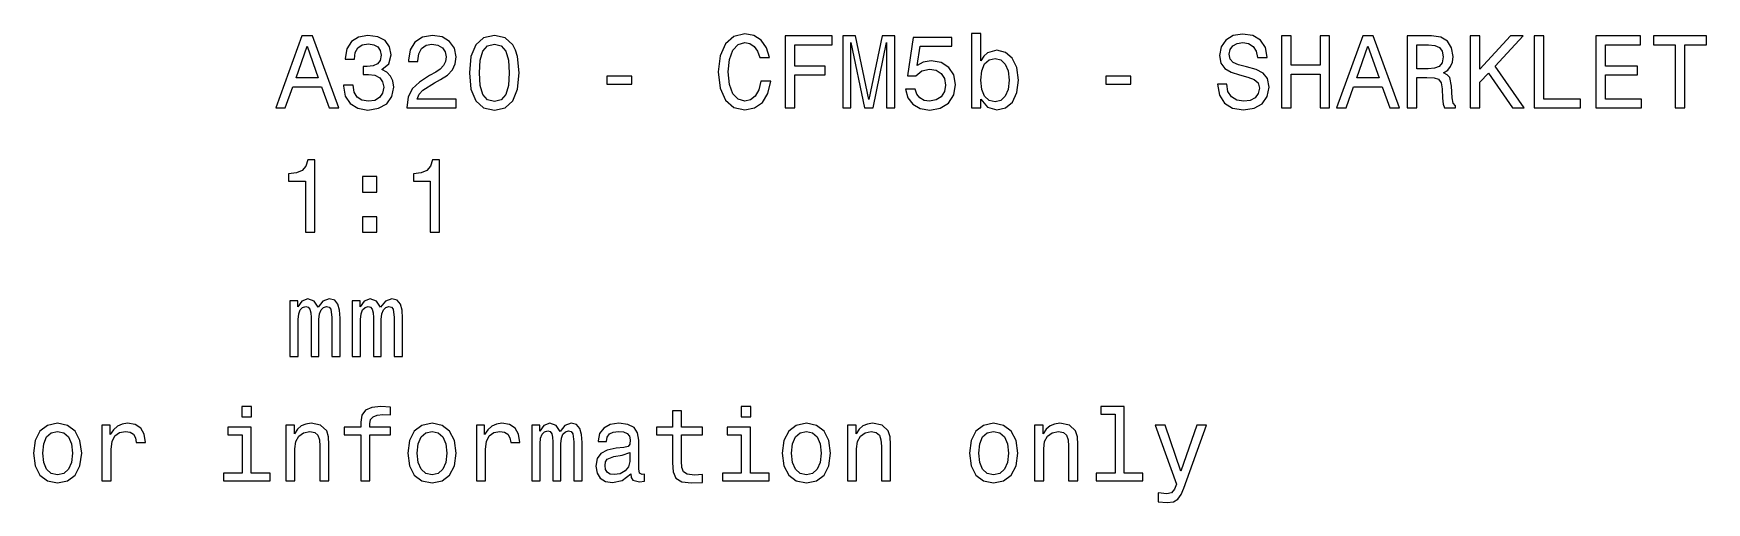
# Model space of a CAD drawing. Extents: x -62750 to 17911, y -49048 to 6133.
# Drawn here: x -52624 to -44483, y -13776 to -11495 of the extents above; entities that cross this region are included whole.
import ezdxf

# ---------------------------------------------------------------- set-up
doc = ezdxf.new("R2010")
doc.units = 0
doc.layers.get('0').update_dxf_attribs({"linetype": 'CONTINUOUS'})

msp = doc.modelspace()

# ---------------------------------------------------------------- linework, layer by layer
at = {"color": 7}
for points in [[(-51444.9, -11856.8), (-51398.5, -11856.8), (-51361.7, -11753.9), (-51222, -11753.9), (-51185.2, -11856.8), (-51137.8, -11856.8), (-51265.9, -11506.3), (-51317.3, -11506.3)], [(-51345.6, -11711), (-51291.6, -11556.7), (-51237.6, -11711)], [(-51115.1, -11746.8), (-51115.1, -11750.4), (-51107, -11798.8), (-51083.3, -11835.1), (-51046, -11858.3), (-50996.6, -11866.9), (-50944.1, -11858.3), (-50904.8, -11836.1), (-50879.6, -11800.8), (-50870.5, -11755.4), (-50874.5, -11725.7), (-50885.6, -11701.5), (-50903.8, -11682.8), (-50928, -11669.2), (-50895.2, -11641.9), (-50883.6, -11598.6), (-50891.2, -11559.2), (-50912.9, -11529.5), (-50948.2, -11510.8), (-50996.6, -11504.3), (-51042, -11512.3), (-51076.8, -11534.5), (-51099.5, -11569.8), (-51107, -11616.7), (-51107, -11620.3), (-51062.1, -11620.3), (-51058.1, -11588), (-51045, -11564.8), (-51023.8, -11550.7), (-50994, -11545.6), (-50967.8, -11549.7), (-50948.7, -11560.2), (-50937.1, -11577.4), (-50932.5, -11600.6), (-50937.1, -11625.3), (-50949.2, -11641.9), (-50970.3, -11652), (-50999.1, -11655.1), (-51018.8, -11654.5), (-51018.8, -11694.4), (-50994, -11693.4), (-50962.3, -11697.9), (-50938.6, -11710), (-50924.5, -11729.7), (-50919.4, -11755.4), (-50925, -11784.7), (-50939.6, -11806.4), (-50962.8, -11820), (-50993.5, -11824.5), (-51025.3, -11819.5), (-51048.5, -11804.3), (-51063.1, -11780.1), (-51068.7, -11746.8)], [(-50807.4, -11856.8), (-50566.9, -11856.8), (-50566.9, -11813.4), (-50757, -11813.4), (-50746.4, -11789.7), (-50728.3, -11770), (-50672.3, -11734.2), (-50642.5, -11719.1), (-50609.2, -11697.4), (-50585.5, -11672.2), (-50571.9, -11642.4), (-50566.9, -11608.7), (-50575.5, -11566.3), (-50599.2, -11533), (-50635.5, -11511.8), (-50682.4, -11504.3), (-50730.8, -11512.8), (-50767.6, -11536.5), (-50791.3, -11574.4), (-50799.4, -11624.3), (-50799.4, -11631.4), (-50753.5, -11631.4), (-50753.5, -11627.3), (-50748.9, -11593), (-50735.3, -11567.8), (-50713.6, -11551.7), (-50684.9, -11546.1), (-50655.6, -11551.2), (-50634, -11563.8), (-50619.8, -11583.4), (-50614.8, -11608.2), (-50618.3, -11631.4), (-50627.9, -11651), (-50644.1, -11668.2), (-50666.2, -11683.3), (-50696, -11699.4), (-50745.4, -11730.7), (-50780.2, -11764), (-50800.9, -11804.3), (-50807.4, -11855.3)], [(-50502.3, -11685.8), (-50494.8, -11765), (-50471.1, -11821.5), (-50433.2, -11855.8), (-50380.8, -11866.9), (-50328.8, -11855.8), (-50291, -11821.5), (-50267.8, -11765), (-50259.8, -11685.8), (-50267.8, -11607.1), (-50277.4, -11575.9), (-50291, -11550.2), (-50328.8, -11515.9), (-50380.8, -11504.3), (-50433.2, -11515.9), (-50471.1, -11550.7), (-50494.8, -11607.1)], [(-50453.9, -11685.8), (-50449.9, -11624.8), (-50437.3, -11580.9), (-50414.6, -11555.2), (-50380.8, -11546.1), (-50347.5, -11555.2), (-50324.8, -11580.9), (-50312.2, -11624.8), (-50308.2, -11685.8), (-50312.2, -11747.3), (-50324.8, -11791.2), (-50347.5, -11816.9), (-50380.8, -11825.5), (-50414.6, -11816.9), (-50437.3, -11791.2), (-50449.9, -11747.3)], [(-49084.7, -11726.7), (-49094.8, -11769), (-49111.4, -11799.3), (-49134.6, -11818), (-49161.8, -11824), (-49194.6, -11814.9), (-49220.3, -11787.7), (-49237.5, -11743.3), (-49243, -11681.8), (-49237.5, -11620.8), (-49220.8, -11575.9), (-49195.1, -11548.6), (-49161.8, -11539.1), (-49137.6, -11544.1), (-49117, -11558.2), (-49100.8, -11580.9), (-49089.7, -11612.2), (-49041.8, -11612.2), (-49056.9, -11564.3), (-49083.2, -11528), (-49119, -11505.3), (-49161.8, -11497.2), (-49215.3, -11509.8), (-49256.2, -11545.1), (-49282.4, -11603.1), (-49291.5, -11681.8), (-49282.4, -11760.5), (-49256.2, -11818.5), (-49215.3, -11854.3), (-49161.8, -11866.4), (-49114.9, -11856.8), (-49077.1, -11830.1), (-49050.4, -11786.2), (-49036.3, -11726.7)], [(-48966.2, -11856.8), (-48919.3, -11856.8), (-48919.3, -11695.9), (-48772, -11695.9), (-48772, -11654), (-48919.3, -11654), (-48919.3, -11549.1), (-48738.2, -11549.1), (-48738.2, -11506.8), (-48966.2, -11506.8)], [(-48685.3, -11856.8), (-48646.4, -11856.8), (-48646.4, -11539.1), (-48580.9, -11856.8), (-48537.5, -11856.8), (-48472.4, -11539.1), (-48472.4, -11856.8), (-48433.1, -11856.8), (-48433.1, -11506.8), (-48494.6, -11506.8), (-48559.2, -11815.4), (-48623.2, -11506.8), (-48685.3, -11506.8)], [(-48380.6, -11765.5), (-48369.6, -11806.9), (-48344.8, -11839.1), (-48308.5, -11859.3), (-48262.1, -11866.9), (-48211.2, -11857.8), (-48171.4, -11833.1), (-48146.1, -11793.7), (-48136.6, -11743.3), (-48145.1, -11696.4), (-48169.3, -11659.6), (-48207.2, -11635.9), (-48256.1, -11627.3), (-48293.9, -11633.4), (-48323.2, -11650), (-48309, -11555.7), (-48155.7, -11555.7), (-48155.7, -11514.3), (-48342.8, -11514.3), (-48370.6, -11699.9), (-48330.2, -11699.9), (-48301, -11676.2), (-48263.6, -11667.7), (-48231.4, -11673.2), (-48206.7, -11689.3), (-48191, -11714.1), (-48185.5, -11745.8), (-48191, -11777.6), (-48207.2, -11802.3), (-48231.9, -11818), (-48263.6, -11823.5), (-48290.4, -11820), (-48311.1, -11808.4), (-48326.2, -11790.2), (-48333.7, -11765.5)], [(-48014.5, -11814.9), (-47981.7, -11853.8), (-47936.8, -11866.4), (-47894.5, -11856.8), (-47860.7, -11828), (-47839.5, -11782.1), (-47831.4, -11721.1), (-47839.5, -11660.1), (-47861.2, -11614.7), (-47894.5, -11586.5), (-47936.8, -11576.4), (-47981.2, -11589.5), (-47999.4, -11605.6), (-48014.5, -11627.3), (-48014.5, -11494.7), (-48058.9, -11494.7), (-48058.9, -11856.8), (-48014.5, -11856.8)], [(-46817.2, -11741.3), (-46863.1, -11741.3), (-46853.1, -11794.8), (-46827.8, -11834.1), (-46789, -11857.8), (-46736.6, -11866.4), (-46684.6, -11858.3), (-46645.8, -11836.1), (-46621.1, -11801.3), (-46612, -11755.4), (-46619.6, -11714.1), (-46640.7, -11687.3), (-46675, -11669.7), (-46720.9, -11656.6), (-46760.3, -11647), (-46786, -11635.9), (-46800.6, -11619.8), (-46805.1, -11594.5), (-46800.6, -11571.8), (-46787.5, -11554.7), (-46767.3, -11543.1), (-46739.6, -11539.1), (-46711.3, -11544.1), (-46689.1, -11557.7), (-46674.5, -11580.4), (-46667.5, -11611.2), (-46621.6, -11611.2), (-46621.6, -11610.2), (-46629.6, -11562.8), (-46653.3, -11527.5), (-46690.7, -11505.3), (-46741.1, -11497.7), (-46786.5, -11505.3), (-46821.8, -11526.5), (-46844.5, -11559.2), (-46852.5, -11601.6), (-46846, -11639.4), (-46826.8, -11665.1), (-46796.6, -11682.3), (-46755.2, -11695.4), (-46714.4, -11707), (-46683.6, -11718.1), (-46664.9, -11734.2), (-46658.4, -11760.5), (-46664.4, -11787.2), (-46680.1, -11807.4), (-46703.8, -11820), (-46734.5, -11824), (-46768.8, -11818.5), (-46795.1, -11802.3), (-46811.7, -11776.1)], [(-46551, -11856.8), (-46504.1, -11856.8), (-46504.1, -11692.4), (-46363.9, -11692.4), (-46363.9, -11856.8), (-46317.5, -11856.8), (-46317.5, -11506.8), (-46363.9, -11506.8), (-46363.9, -11649.5), (-46504.1, -11649.5), (-46504.1, -11506.8), (-46551, -11506.8)], [(-46283.7, -11856.8), (-46237.3, -11856.8), (-46200.5, -11753.9), (-46060.8, -11753.9), (-46023.9, -11856.8), (-45976.5, -11856.8), (-46104.6, -11506.3), (-46156.1, -11506.3)], [(-46184.3, -11711), (-46130.4, -11556.7), (-46076.4, -11711)], [(-45939.2, -11856.8), (-45892.3, -11856.8), (-45892.3, -11709), (-45844.4, -11709), (-45809.1, -11710.5), (-45786.9, -11717.6), (-45774.8, -11734.2), (-45769.8, -11764), (-45767.2, -11809.4), (-45764.2, -11839.1), (-45758.2, -11856.8), (-45705.2, -11856.8), (-45705.2, -11847.2), (-45716.8, -11833.1), (-45720.8, -11806.9), (-45724.4, -11750.4), (-45732.9, -11708.5), (-45744.6, -11695.4), (-45762.7, -11685.8), (-45742.5, -11673.2), (-45728.4, -11655.6), (-45719.3, -11633.4), (-45716.3, -11606.6), (-45723.4, -11564.3), (-45743.5, -11532.5), (-45776.8, -11513.3), (-45822.2, -11506.8), (-45939.2, -11506.8)], [(-45835.3, -11549.7), (-45804.6, -11552.7), (-45782.9, -11562.3), (-45769.3, -11579.9), (-45764.7, -11607.6), (-45769.8, -11636.9), (-45783.4, -11654.5), (-45806.6, -11663.6), (-45838.4, -11666.1), (-45892.3, -11666.1), (-45892.3, -11549.7)], [(-45632.6, -11856.8), (-45586.2, -11856.8), (-45586.2, -11732.2), (-45544.8, -11687.8), (-45427.3, -11856.8), (-45370.8, -11856.8), (-45512.1, -11654), (-45374.9, -11506.8), (-45436.4, -11506.8), (-45586.2, -11668.7), (-45586.2, -11506.8), (-45632.6, -11506.8)], [(-45321.9, -11856.8), (-45097, -11856.8), (-45097, -11814.4), (-45275.5, -11814.4), (-45275.5, -11506.8), (-45321.9, -11506.8)], [(-45021.9, -11856.8), (-44800, -11856.8), (-44800, -11814.4), (-44975.5, -11814.4), (-44975.5, -11695.9), (-44819.1, -11695.9), (-44819.1, -11654), (-44975.5, -11654), (-44975.5, -11549.1), (-44804, -11549.1), (-44804, -11506.8), (-45021.9, -11506.8)], [(-44635.5, -11856.8), (-44589.1, -11856.8), (-44589.1, -11549.1), (-44483.2, -11549.1), (-44483.2, -11506.8), (-44742, -11506.8), (-44742, -11549.1), (-44635.5, -11549.1)], [(-47876.8, -11721.1), (-47881.9, -11766.5), (-47895.5, -11799.8), (-47917.2, -11820), (-47944.4, -11826.5), (-47974.2, -11820), (-47995.8, -11799.8), (-48009.5, -11767), (-48014, -11721.1), (-48009.5, -11675.7), (-47995.8, -11643), (-47974.2, -11623.3), (-47944.4, -11616.2), (-47917.2, -11623.3), (-47895.5, -11643.5), (-47881.9, -11676.2)], [(-49834.6, -11741.3), (-49712.6, -11741.3), (-49712.6, -11701.5), (-49834.6, -11701.5)], [(-47405.8, -11741.3), (-47283.7, -11741.3), (-47283.7, -11701.5), (-47405.8, -11701.5)], [(-51300.7, -12461.5), (-51254.8, -12461.5), (-51254.8, -12108.9), (-51289.1, -12108.9), (-51298.2, -12139.7), (-51316.3, -12160.4), (-51344.1, -12172.5), (-51382.4, -12176.5), (-51382.4, -12212.3), (-51300.7, -12212.3)], [(-50693.5, -12461.5), (-50647.6, -12461.5), (-50647.6, -12108.9), (-50681.9, -12108.9), (-50691, -12139.7), (-50709.1, -12160.4), (-50736.8, -12172.5), (-50775.2, -12176.5), (-50775.2, -12212.3), (-50693.5, -12212.3)], [(-51022.8, -12265.8), (-50953.2, -12265.8), (-50953.2, -12190.6), (-51022.8, -12190.6)], [(-51022.8, -12461.5), (-50953.2, -12461.5), (-50953.2, -12386.3), (-51022.8, -12386.3)], [(-51376.3, -13066.1), (-51335.5, -13066.1), (-51335.5, -12885.1), (-51332.9, -12857.9), (-51325.4, -12838.2), (-51313.8, -12826.6), (-51298.6, -12822.1), (-51286.5, -12826.1), (-51278.5, -12836.2), (-51274.4, -12853.3), (-51272.9, -12876), (-51272.9, -13066.1), (-51234.6, -13066.1), (-51234.6, -12885.1), (-51232.1, -12858.4), (-51224.5, -12838.7), (-51212.4, -12826.6), (-51197.3, -12822.1), (-51185.2, -12826.1), (-51177.1, -12836.2), (-51172, -12876), (-51172, -13066.1), (-51131.2, -13066.1), (-51131.2, -12879), (-51133.7, -12840.2), (-51141.8, -12810.5), (-51157.9, -12792.3), (-51184.2, -12785.7), (-51214.9, -12795.8), (-51238.6, -12825.1), (-51257.3, -12796.3), (-51288.5, -12785.7), (-51317.3, -12795.8), (-51337, -12824.1), (-51337, -12795.3), (-51376.3, -12795.3)], [(-51072.7, -13066.1), (-51031.8, -13066.1), (-51031.8, -12885.1), (-51029.3, -12857.9), (-51021.8, -12838.2), (-51010.2, -12826.6), (-50995, -12822.1), (-50982.9, -12826.1), (-50974.9, -12836.2), (-50970.8, -12853.3), (-50969.3, -12876), (-50969.3, -13066.1), (-50931, -13066.1), (-50931, -12885.1), (-50928.5, -12858.4), (-50920.9, -12838.7), (-50908.8, -12826.6), (-50893.7, -12822.1), (-50881.6, -12826.1), (-50873.5, -12836.2), (-50868.4, -12876), (-50868.4, -13066.1), (-50827.6, -13066.1), (-50827.6, -12879), (-50830.1, -12840.2), (-50838.2, -12810.5), (-50854.3, -12792.3), (-50880.5, -12785.7), (-50911.3, -12795.8), (-50935, -12825.1), (-50953.7, -12796.3), (-50984.9, -12785.7), (-51013.7, -12795.8), (-51033.4, -12824.1), (-51033.4, -12795.3), (-51072.7, -12795.3)], [(-51562.4, -13308.7), (-51609.3, -13308.7), (-51609.3, -13359.2), (-51562.4, -13359.2)], [(-51030.9, -13446.9), (-51030.9, -13670.8), (-50986.5, -13670.8), (-50986.5, -13446.9), (-50885.6, -13446.9), (-50885.6, -13409.1), (-50986.5, -13409.1), (-50986.5, -13392.4), (-50983, -13372.3), (-50971.4, -13358.7), (-50951.7, -13350.6), (-50923.4, -13347.6), (-50885.6, -13349.6), (-50885.6, -13311.2), (-50933.5, -13308.7), (-50976.9, -13313.3), (-51007.2, -13326.9), (-51025.3, -13350.6), (-51030.9, -13384.4), (-51030.9, -13409.1), (-51112.1, -13409.1), (-51112.1, -13446.9)], [(-49514.9, -13446.9), (-49514.9, -13582.6), (-49511.8, -13626.5), (-49497.7, -13656.7), (-49469.5, -13674.4), (-49421.6, -13680.4), (-49369.1, -13677.9), (-49369.1, -13639.6), (-49407.4, -13642.6), (-49442.2, -13638.6), (-49460.9, -13625.9), (-49469, -13604.8), (-49470.5, -13575), (-49470.5, -13446.9), (-49369.1, -13446.9), (-49369.1, -13409.1), (-49470.5, -13409.1), (-49470.5, -13329.9), (-49514.9, -13329.9), (-49514.9, -13409.1), (-49591.5, -13409.1), (-49591.5, -13446.9)], [(-49133.6, -13308.7), (-49180.5, -13308.7), (-49180.5, -13359.2), (-49133.6, -13359.2)], [(-47360.9, -13346), (-47360.9, -13633.5), (-47452.2, -13633.5), (-47452.2, -13670.8), (-47225.7, -13670.8), (-47225.7, -13633.5), (-47316.5, -13633.5), (-47316.5, -13308.7), (-47430.5, -13308.7), (-47430.5, -13346)], [(-52623.5, -13535.7), (-52615.4, -13597.2), (-52592.2, -13642.6), (-52555.4, -13670.8), (-52506, -13680.4), (-52457.1, -13670.8), (-52420.3, -13643.1), (-52397.1, -13597.7), (-52388.5, -13535.7), (-52397.1, -13474.1), (-52420.3, -13428.3), (-52457.1, -13400.5), (-52506, -13390.4), (-52555.4, -13400.5), (-52592.2, -13428.8), (-52615.4, -13474.1)], [(-52578.1, -13535.2), (-52573.6, -13489.8), (-52559.5, -13457), (-52536.8, -13436.8), (-52506, -13429.8), (-52475.8, -13436.8), (-52453.1, -13456.5), (-52438.9, -13489.8), (-52433.9, -13535.2), (-52438.9, -13581.1), (-52453.1, -13614.3), (-52475.8, -13634.5), (-52506, -13641.1), (-52536.8, -13634.5), (-52559.5, -13614.3), (-52573.6, -13581.1)], [(-52290.2, -13670.8), (-52245.8, -13670.8), (-52245.8, -13516), (-52241.2, -13478.7), (-52227.6, -13452), (-52205.4, -13435.8), (-52175.7, -13430.3), (-52153.5, -13433.8), (-52136.8, -13443.9), (-52126.8, -13461), (-52123.2, -13484.2), (-52078.3, -13484.2), (-52084.4, -13443.4), (-52101, -13414.1), (-52128.8, -13396.5), (-52166.6, -13390.4), (-52192.3, -13394.5), (-52214.5, -13404.5), (-52234.2, -13421.7), (-52249.8, -13444.9), (-52249.8, -13400), (-52290.2, -13400)], [(-51563.9, -13633.5), (-51563.9, -13409.1), (-51677.9, -13409.1), (-51677.9, -13446.9), (-51608.3, -13446.9), (-51608.3, -13633.5), (-51699.1, -13633.5), (-51699.1, -13670.8), (-51472.1, -13670.8), (-51472.1, -13633.5)], [(-51396, -13670.8), (-51351.6, -13670.8), (-51351.6, -13514.5), (-51347.1, -13478.7), (-51332.4, -13452.5), (-51309.8, -13436.3), (-51279.5, -13430.3), (-51255.3, -13435.3), (-51240.2, -13448.9), (-51232.6, -13471.6), (-51230.1, -13501.9), (-51230.1, -13670.8), (-51185.7, -13670.8), (-51185.7, -13492.8), (-51187.7, -13457), (-51196.8, -13427.2), (-51226.5, -13400), (-51272.9, -13390.4), (-51298.7, -13394), (-51320.3, -13403.5), (-51339, -13419.7), (-51353.6, -13441.4), (-51353.6, -13400), (-51396, -13400)], [(-50801.9, -13535.7), (-50793.8, -13597.2), (-50770.6, -13642.6), (-50733.8, -13670.8), (-50684.4, -13680.4), (-50635.5, -13670.8), (-50598.7, -13643.1), (-50575.5, -13597.7), (-50566.9, -13535.7), (-50575.5, -13474.1), (-50598.7, -13428.3), (-50635.5, -13400.5), (-50684.4, -13390.4), (-50733.8, -13400.5), (-50770.6, -13428.8), (-50793.8, -13474.1)], [(-50756.5, -13535.2), (-50752, -13489.8), (-50737.9, -13457), (-50715.2, -13436.8), (-50684.4, -13429.8), (-50654.1, -13436.8), (-50631.4, -13456.5), (-50617.3, -13489.8), (-50612.3, -13535.2), (-50617.3, -13581.1), (-50631.4, -13614.3), (-50654.1, -13634.5), (-50684.4, -13641.1), (-50715.2, -13634.5), (-50737.9, -13614.3), (-50752, -13581.1)], [(-50468.5, -13670.8), (-50424.2, -13670.8), (-50424.2, -13516), (-50419.6, -13478.7), (-50406, -13452), (-50383.8, -13435.8), (-50354.1, -13430.3), (-50331.9, -13433.8), (-50315.2, -13443.9), (-50305.1, -13461), (-50301.6, -13484.2), (-50256.7, -13484.2), (-50262.8, -13443.4), (-50279.4, -13414.1), (-50307.2, -13396.5), (-50345, -13390.4), (-50370.7, -13394.5), (-50392.9, -13404.5), (-50412.6, -13421.7), (-50428.2, -13444.9), (-50428.2, -13400), (-50468.5, -13400)], [(-50199.2, -13670.8), (-50158.4, -13670.8), (-50158.4, -13489.8), (-50155.9, -13462.5), (-50148.3, -13442.9), (-50136.7, -13431.3), (-50121.6, -13426.7), (-50109.5, -13430.8), (-50101.4, -13440.9), (-50097.4, -13458), (-50095.9, -13480.7), (-50095.9, -13670.8), (-50057.5, -13670.8), (-50057.5, -13489.8), (-50055, -13463.1), (-50047.4, -13443.4), (-50035.3, -13431.3), (-50020.2, -13426.7), (-50008.1, -13430.8), (-50000, -13440.9), (-49995, -13480.7), (-49995, -13670.8), (-49954.1, -13670.8), (-49954.1, -13483.7), (-49956.7, -13444.9), (-49964.7, -13415.1), (-49980.9, -13397), (-50007.1, -13390.4), (-50037.9, -13400.5), (-50061.6, -13429.8), (-50080.2, -13401), (-50111.5, -13390.4), (-50140.2, -13400.5), (-50159.9, -13428.8), (-50159.9, -13400), (-50199.2, -13400)], [(-49717.1, -13635.5), (-49717.1, -13637), (-49714.6, -13654.2), (-49707, -13666.3), (-49675.2, -13675.9), (-49650.5, -13671.8), (-49650.5, -13637.5), (-49661.1, -13639.1), (-49675.2, -13632.5), (-49677.8, -13612.3), (-49677.8, -13472.1), (-49683.8, -13436.3), (-49701.5, -13411.1), (-49732.2, -13396), (-49775.6, -13390.4), (-49818, -13396.5), (-49849.2, -13413.6), (-49868.9, -13440.4), (-49875.5, -13475.7), (-49875.5, -13478.7), (-49835.6, -13478.7), (-49832.1, -13457.5), (-49821, -13442.4), (-49802.8, -13433.3), (-49777.1, -13429.8), (-49752.4, -13432.3), (-49734.8, -13439.9), (-49724.2, -13453), (-49720.6, -13471.1), (-49722.7, -13492.3), (-49730.7, -13502.9), (-49750.9, -13507.9), (-49788.7, -13512), (-49832.1, -13521), (-49862.9, -13537.2), (-49881, -13562.4), (-49886.6, -13599.7), (-49881.5, -13633), (-49865.9, -13657.7), (-49840.7, -13673.4), (-49805.9, -13678.9), (-49759, -13668.3)], [(-49135.1, -13633.5), (-49135.1, -13409.1), (-49249.1, -13409.1), (-49249.1, -13446.9), (-49179.5, -13446.9), (-49179.5, -13633.5), (-49270.3, -13633.5), (-49270.3, -13670.8), (-49043.3, -13670.8), (-49043.3, -13633.5)], [(-48980.3, -13535.7), (-48972.2, -13597.2), (-48949, -13642.6), (-48912.2, -13670.8), (-48862.8, -13680.4), (-48813.9, -13670.8), (-48777, -13643.1), (-48753.8, -13597.7), (-48745.3, -13535.7), (-48753.8, -13474.1), (-48777, -13428.3), (-48813.9, -13400.5), (-48862.8, -13390.4), (-48912.2, -13400.5), (-48949, -13428.8), (-48972.2, -13474.1)], [(-48934.9, -13535.2), (-48930.4, -13489.8), (-48916.2, -13457), (-48893.5, -13436.8), (-48862.8, -13429.8), (-48832.5, -13436.8), (-48809.8, -13456.5), (-48795.7, -13489.8), (-48790.7, -13535.2), (-48795.7, -13581.1), (-48809.8, -13614.3), (-48832.5, -13634.5), (-48862.8, -13641.1), (-48893.5, -13634.5), (-48916.2, -13614.3), (-48930.4, -13581.1)], [(-48663.6, -13670.8), (-48619.2, -13670.8), (-48619.2, -13514.5), (-48614.7, -13478.7), (-48600, -13452.5), (-48577.3, -13436.3), (-48547.1, -13430.3), (-48522.9, -13435.3), (-48507.7, -13448.9), (-48500.2, -13471.6), (-48497.6, -13501.9), (-48497.6, -13670.8), (-48453.3, -13670.8), (-48453.3, -13492.8), (-48455.3, -13457), (-48464.4, -13427.2), (-48494.1, -13400), (-48540.5, -13390.4), (-48566.2, -13394), (-48587.9, -13403.5), (-48606.6, -13419.7), (-48621.2, -13441.4), (-48621.2, -13400), (-48663.6, -13400)], [(-48069.5, -13535.7), (-48061.4, -13597.2), (-48038.2, -13642.6), (-48001.4, -13670.8), (-47952, -13680.4), (-47903.1, -13670.8), (-47866.2, -13643.1), (-47843, -13597.7), (-47834.5, -13535.7), (-47843, -13474.1), (-47866.2, -13428.3), (-47903.1, -13400.5), (-47952, -13390.4), (-48001.4, -13400.5), (-48038.2, -13428.8), (-48061.4, -13474.1)], [(-48024.1, -13535.2), (-48019.6, -13489.8), (-48005.4, -13457), (-47982.7, -13436.8), (-47952, -13429.8), (-47921.7, -13436.8), (-47899, -13456.5), (-47884.9, -13489.8), (-47879.9, -13535.2), (-47884.9, -13581.1), (-47899, -13614.3), (-47921.7, -13634.5), (-47952, -13641.1), (-47982.7, -13634.5), (-48005.4, -13614.3), (-48019.6, -13581.1)], [(-47752.8, -13670.8), (-47708.4, -13670.8), (-47708.4, -13514.5), (-47703.8, -13478.7), (-47689.2, -13452.5), (-47666.5, -13436.3), (-47636.3, -13430.3), (-47612.1, -13435.3), (-47596.9, -13448.9), (-47589.4, -13471.6), (-47586.8, -13501.9), (-47586.8, -13670.8), (-47542.5, -13670.8), (-47542.5, -13492.8), (-47544.5, -13457), (-47553.6, -13427.2), (-47583.3, -13400), (-47629.7, -13390.4), (-47655.4, -13394), (-47677.1, -13403.5), (-47695.8, -13419.7), (-47710.4, -13441.4), (-47710.4, -13400), (-47752.8, -13400)], [(-46963.5, -13400), (-47041.2, -13622.9), (-47117.3, -13400), (-47165.7, -13400), (-47062.9, -13686), (-47071.9, -13711.2), (-47086.1, -13728.3), (-47109.8, -13733.9), (-47150.6, -13728.8), (-47150.6, -13771.7), (-47107.7, -13775.7), (-47077, -13771.7), (-47055.3, -13759.1), (-47039.7, -13737.4), (-47026, -13705.6), (-46916.1, -13400)], [(-49722.1, -13576), (-49728.2, -13602.2), (-49744.3, -13622.4), (-49768.5, -13635.5), (-49798.3, -13640.1), (-49817.5, -13637.5), (-49831.1, -13629.5), (-49839.7, -13615.4), (-49842.2, -13595.7), (-49840.2, -13578), (-49832.1, -13565.4), (-49799.8, -13551.3), (-49759, -13545.3), (-49722.1, -13533.2)]]:
    msp.add_lwpolyline(points, close=True, dxfattribs=at)

doc.saveas('drawing.dxf')
